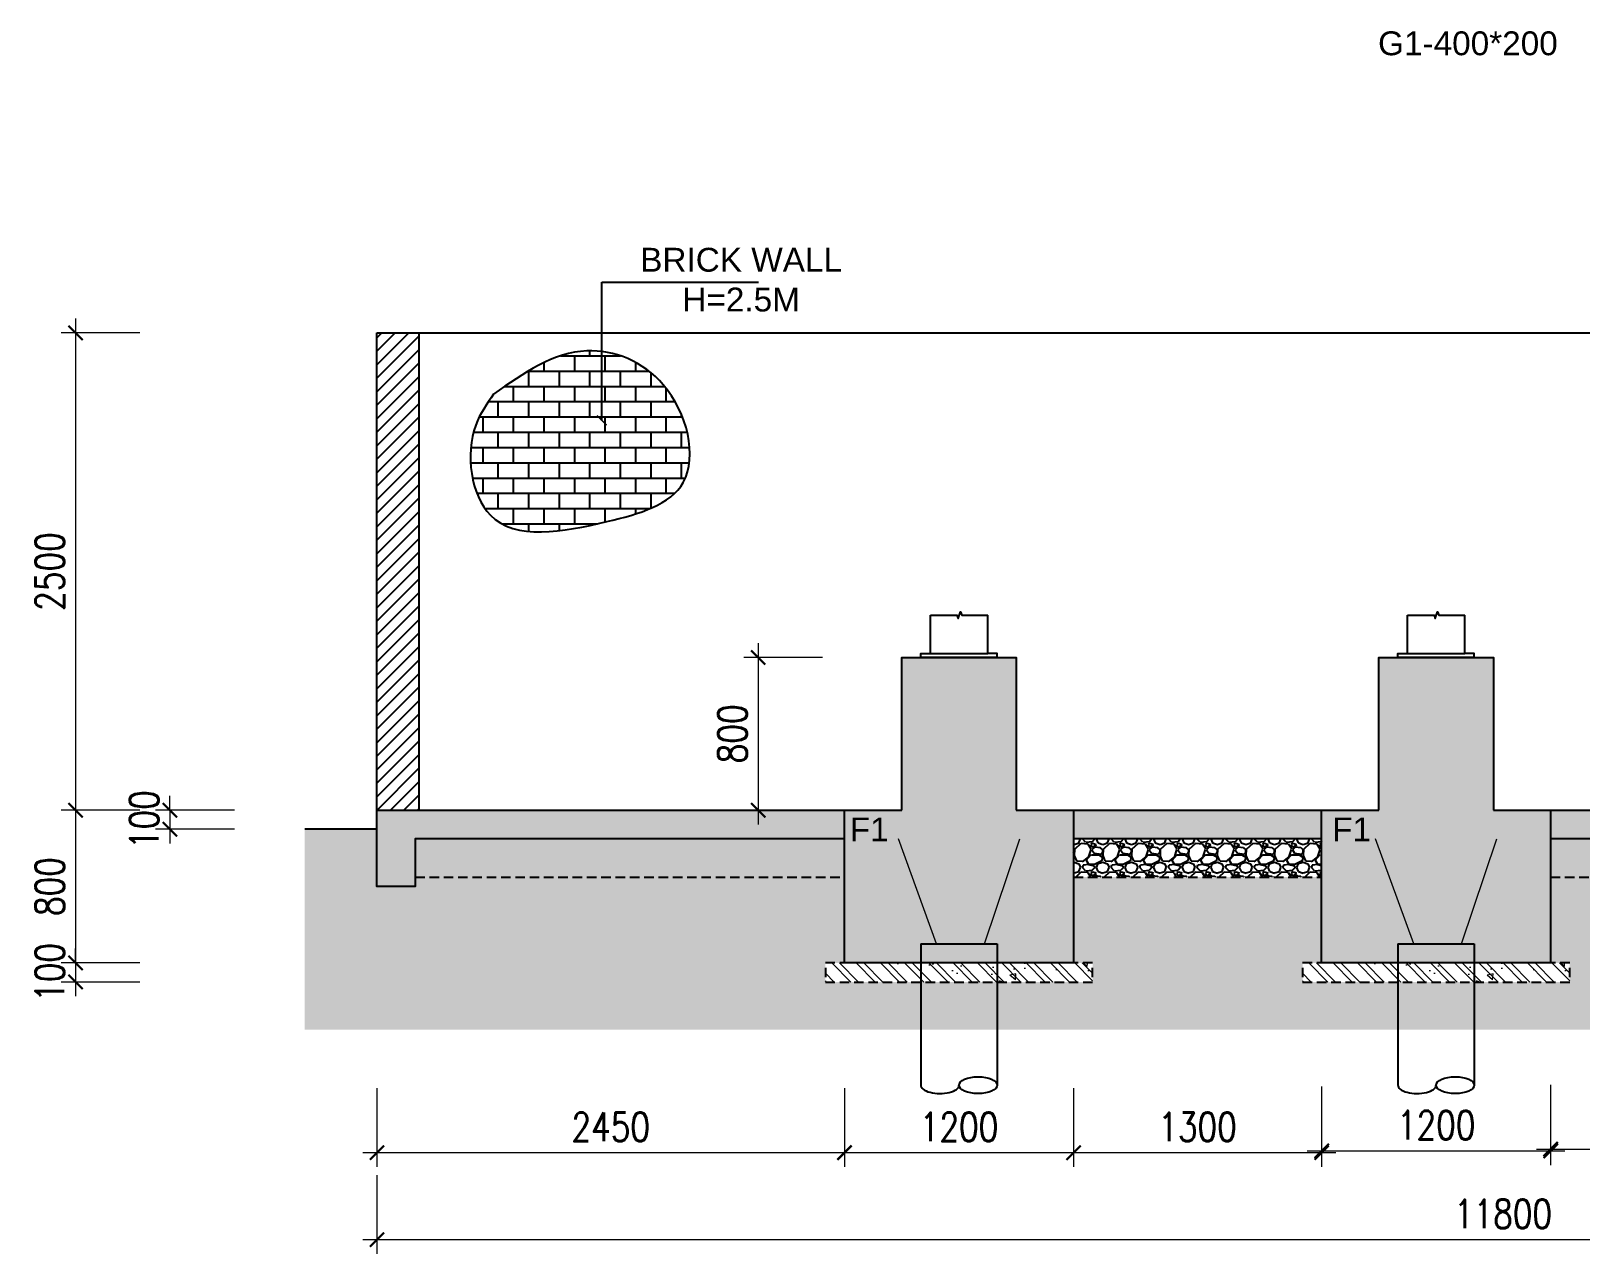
# Model space of a CAD drawing. Extents: x 56812 to 137383, y 2944 to 27175.
# Drawn here: x 90490 to 98611, y 13091 to 19498 of the extents above; entities that cross this region are included whole.
import ezdxf

# ---------------------------------------------------------------- set-up
doc = ezdxf.new("R2010")
doc.units = 0
doc.header["$MEASUREMENT"] = 0
doc.linetypes.add('CONTINOUS', pattern=[0])
doc.linetypes.add('HIDDEN', pattern=[0.375, 0.25, -0.125])
doc.layers.get('0').update_dxf_attribs({"lineweight": 5})
for name, color, linetype in [('CONCRETE', 2, 'Continuous'), ('Dimension', 14, 'Continuous'), ('Hatch', 250, 'Continuous'), ('HIDDEN', 8, 'HIDDEN'), ('MANH', 9, 'Continuous')]:
    doc.layers.add(name, color=color, linetype=linetype)
doc.layers.add('Hacht', color=251, linetype='Continuous', lineweight=9)
doc.layers.add('Rebar', color=10, linetype='Continuous', lineweight=20)
doc.styles.add('Arial_1', font='arial.ttf', dxfattribs={"height": 45})
doc.styles.add('DIM', font='romans.shx', dxfattribs={"width": 0.8})
doc.styles.get("Standard").update_dxf_attribs({"font": 'arial.ttf'})
doc.dimstyles.new('50', dxfattribs={"dimscale": 50, "dimtxt": 2, "dimasz": 1, "dimexe": 1, "dimexo": 0, "dimgap": 0.8, "dimtad": 1, "dimdec": 0, "dimzin": 13, "dimdsep": 46, "dimtxsty": 'Standard', "dimblk": 'ARCHTICK', "dimcen": 1, "dimdle": 1, "dimclrd": 14, "dimclre": 14, "dimclrt": 3, "dimadec": 0, "dimazin": 0, "dimtfac": 1, "dimtdec": 0, "dimtix": 1, "dimtmove": 1, "dimatfit": 3, "dimldrblk": 'ARCHTICK', "dimfxl": 8, "dimfxlon": 1, "dimtolj": 1, "dimtzin": 13, "dimarcsym": 0})
doc.dimstyles.new('AD-75', dxfattribs={"dimscale": 75, "dimtxt": 2, "dimasz": 1, "dimexe": 1, "dimexo": 0, "dimgap": 0.8, "dimtad": 1, "dimdec": 0, "dimzin": 0, "dimdsep": 46, "dimtxsty": 'DIM', "dimblk": 'ARCHTICK', "dimcen": 0.09, "dimdle": 1, "dimclrd": 14, "dimclre": 14, "dimclrt": 7, "dimadec": 0, "dimazin": 0, "dimtfac": 1, "dimtdec": 0, "dimtix": 1, "dimtmove": 2, "dimatfit": 3, "dimldrblk": 'DOT', "dimfxl": 4.5, "dimfxlon": 1, "dimtolj": 1, "dimtzin": 0, "dimlwd": 13, "dimlwe": 13, "dimarcsym": 0})

# ---------------------------------------------------------------- blocks, each defined once
blk = doc.blocks.new('_ArchTick')
at = {"color": 0, "linetype": 'ByBlock', "const_width": 0.15}
blk.add_lwpolyline([(-0.5, -0.5), (0.5, 0.5)], dxfattribs=at)
blk = doc.blocks.new('*D58')
at = {"layer": 'Defpoints', "color": 0, "transparency": 16777216}
for p in [(92302.5, 17915.9), (90722.9, 15415.9), (92302.5, 15415.9)]:
    blk.add_point(p, dxfattribs=at)
at = {"layer": 'Dimension', "color": 14, "linetype": 'CONTINOUS', "lineweight": 13, "transparency": 16777216}
for p, q in [((90722.9, 17990.9), (90722.9, 15340.9)), ((91060.4, 17915.9), (90647.9, 17915.9)), ((91060.4, 15415.9), (90647.9, 15415.9))]:
    blk.add_line(p, q, dxfattribs=at)
at = {"layer": 'Dimension', "color": 14, "lineweight": 13, "transparency": 16777216, "xscale": 75, "yscale": 75, "zscale": 75}
for p, rotation in [((90722.9, 17915.9), 90), ((90722.9, 15415.9), 270)]:
    blk.add_blockref('_ArchTick', p, dxfattribs=dict(at, rotation=rotation))
at = {"layer": 'Dimension', "color": 7, "transparency": 16777216, "insert": (90587.9, 16665.9), "char_height": 150, "attachment_point": 5, "rotation": 90, "style": 'DIM'}
blk.add_mtext('\\A1;2500', dxfattribs=at)
blk = doc.blocks.new('_Dot')
at = {"color": 0, "linetype": 'ByBlock', "lineweight": -2}
blk.add_line((-0.5, 0), (-1, 0), dxfattribs=at)
at = {"color": 0, "linetype": 'ByBlock', "const_width": 0.5}
blk.add_lwpolyline([(-0.25, 0, 1), (0.25, 0, 1)], format="xyb", close=True, dxfattribs=at)
blk = doc.blocks.new('*D59')
at = {"layer": 'Defpoints', "color": 0, "transparency": 16777216}
for p in [(94843.9, 16215.9), (94299.9, 15415.9), (94843.9, 15415.9)]:
    blk.add_point(p, dxfattribs=at)
at = {"layer": 'Dimension', "color": 14, "linetype": 'CONTINOUS', "lineweight": 13, "transparency": 16777216}
for p, q in [((94299.9, 16290.9), (94299.9, 15340.9)), ((94637.4, 16215.9), (94224.9, 16215.9)), ((94637.4, 15415.9), (94224.9, 15415.9))]:
    blk.add_line(p, q, dxfattribs=at)
at = {"layer": 'Dimension', "color": 14, "lineweight": 13, "transparency": 16777216, "xscale": 75, "yscale": 75, "zscale": 75}
for p, rotation in [((94299.9, 16215.9), 90), ((94299.9, 15415.9), 270)]:
    blk.add_blockref('_ArchTick', p, dxfattribs=dict(at, rotation=rotation))
at = {"layer": 'Dimension', "color": 7, "transparency": 16777216, "insert": (94164.9, 15815.9), "char_height": 150, "attachment_point": 5, "rotation": 90, "style": 'DIM'}
blk.add_mtext('\\A1;800', dxfattribs=at)
blk = doc.blocks.new('*D60')
at = {"layer": 'Defpoints', "color": 0, "transparency": 16777216}
for p in [(91266.9, 15415.9), (90722.9, 14615.9), (91266.9, 14615.9)]:
    blk.add_point(p, dxfattribs=at)
at = {"layer": 'Dimension', "color": 14, "linetype": 'CONTINOUS', "lineweight": 13, "transparency": 16777216}
for p, q in [((90722.9, 15490.9), (90722.9, 14540.9)), ((91060.4, 15415.9), (90647.9, 15415.9)), ((91060.4, 14615.9), (90647.9, 14615.9))]:
    blk.add_line(p, q, dxfattribs=at)
at = {"layer": 'Dimension', "color": 14, "lineweight": 13, "transparency": 16777216, "xscale": 75, "yscale": 75, "zscale": 75}
for p, rotation in [((90722.9, 15415.9), 90), ((90722.9, 14615.9), 270)]:
    blk.add_blockref('_ArchTick', p, dxfattribs=dict(at, rotation=rotation))
at = {"layer": 'Dimension', "color": 7, "transparency": 16777216, "insert": (90587.9, 15015.9), "char_height": 150, "attachment_point": 5, "rotation": 90, "style": 'DIM'}
blk.add_mtext('\\A1;800', dxfattribs=at)
blk = doc.blocks.new('*D61')
at = {"layer": 'Defpoints', "color": 0, "transparency": 16777216}
for p in [(91266.9, 14615.9), (90722.9, 14515.9), (91266.9, 14515.9)]:
    blk.add_point(p, dxfattribs=at)
at = {"layer": 'Dimension', "color": 14, "linetype": 'CONTINOUS', "lineweight": 13, "transparency": 16777216}
for p, q in [((90722.9, 14615.9), (90722.9, 14690.9)), ((91060.4, 14615.9), (90647.9, 14615.9)), ((90722.9, 14615.9), (90722.9, 14515.9)), ((91060.4, 14515.9), (90647.9, 14515.9)), ((90722.9, 14515.9), (90722.9, 14440.9))]:
    blk.add_line(p, q, dxfattribs=at)
at = {"layer": 'Dimension', "color": 14, "lineweight": 13, "transparency": 16777216, "xscale": 75, "yscale": 75, "zscale": 75}
for p, rotation in [((90722.9, 14615.9), 270), ((90722.9, 14515.9), 90)]:
    blk.add_blockref('_ArchTick', p, dxfattribs=dict(at, rotation=rotation))
at = {"layer": 'Dimension', "color": 7, "transparency": 16777216, "insert": (90587.9, 14565.9), "char_height": 150, "attachment_point": 5, "rotation": 90, "style": 'DIM'}
blk.add_mtext('\\A1;100', dxfattribs=at)
blk = doc.blocks.new('*D62')
at = {"layer": 'Defpoints', "color": 0, "transparency": 16777216}
for p in [(91761.4, 15415.9), (91217.5, 15315.9), (91923.9, 15315.9)]:
    blk.add_point(p, dxfattribs=at)
at = {"layer": 'Dimension', "color": 14, "linetype": 'CONTINOUS', "lineweight": 13, "transparency": 16777216}
for p, q in [((91217.5, 15415.9), (91217.5, 15490.9)), ((91555, 15415.9), (91142.5, 15415.9)), ((91217.5, 15415.9), (91217.5, 15315.9)), ((91555, 15315.9), (91142.5, 15315.9)), ((91217.5, 15315.9), (91217.5, 15240.9))]:
    blk.add_line(p, q, dxfattribs=at)
at = {"layer": 'Dimension', "color": 14, "lineweight": 13, "transparency": 16777216, "xscale": 75, "yscale": 75, "zscale": 75}
for p, rotation in [((91217.5, 15415.9), 270), ((91217.5, 15315.9), 90)]:
    blk.add_blockref('_ArchTick', p, dxfattribs=dict(at, rotation=rotation))
at = {"layer": 'Dimension', "color": 7, "transparency": 16777216, "insert": (91082.5, 15365.9), "char_height": 150, "attachment_point": 5, "rotation": 90, "style": 'DIM'}
blk.add_mtext('\\A1;100', dxfattribs=at)
blk = doc.blocks.new('*D63')
at = {"layer": 'Defpoints', "color": 0, "transparency": 16777216}
for p in [(92302.5, 14184.7), (94752.4, 14184.7), (94752.4, 13622)]:
    blk.add_point(p, dxfattribs=at)
at = {"layer": 'Dimension', "color": 14, "linetype": 'CONTINOUS', "lineweight": 13, "transparency": 16777216}
for p, q in [((92302.5, 13959.5), (92302.5, 13547)), ((94752.4, 13959.5), (94752.4, 13547)), ((92227.5, 13622), (94827.4, 13622))]:
    blk.add_line(p, q, dxfattribs=at)
at = {"layer": 'Dimension', "color": 14, "lineweight": 13, "transparency": 16777216, "xscale": 75, "yscale": 75, "zscale": 75, "rotation": 180}
blk.add_blockref('_ArchTick', (92302.5, 13622), dxfattribs=at)
at = {"layer": 'Dimension', "color": 14, "lineweight": 13, "transparency": 16777216, "xscale": 75, "yscale": 75, "zscale": 75}
blk.add_blockref('_ArchTick', (94752.4, 13622), dxfattribs=at)
at = {"layer": 'Dimension', "color": 7, "transparency": 16777216, "insert": (93527.4, 13757), "char_height": 150, "attachment_point": 5, "style": 'DIM'}
blk.add_mtext('\\A1;2450', dxfattribs=at)
blk = doc.blocks.new('*D64')
at = {"layer": 'Defpoints', "color": 0, "transparency": 16777216}
for p in [(94752.4, 14184.7), (95952.4, 14184.7), (95952.4, 13622)]:
    blk.add_point(p, dxfattribs=at)
at = {"layer": 'Dimension', "color": 14, "linetype": 'CONTINOUS', "lineweight": 13, "transparency": 16777216}
for p, q in [((94752.4, 13959.5), (94752.4, 13547)), ((95952.4, 13959.5), (95952.4, 13547)), ((94677.4, 13622), (96027.4, 13622))]:
    blk.add_line(p, q, dxfattribs=at)
at = {"layer": 'Dimension', "color": 14, "lineweight": 13, "transparency": 16777216, "xscale": 75, "yscale": 75, "zscale": 75, "rotation": 180}
blk.add_blockref('_ArchTick', (94752.4, 13622), dxfattribs=at)
at = {"layer": 'Dimension', "color": 14, "lineweight": 13, "transparency": 16777216, "xscale": 75, "yscale": 75, "zscale": 75}
blk.add_blockref('_ArchTick', (95952.4, 13622), dxfattribs=at)
at = {"layer": 'Dimension', "color": 7, "transparency": 16777216, "insert": (95352.4, 13757), "char_height": 150, "attachment_point": 5, "style": 'DIM'}
blk.add_mtext('\\A1;1200', dxfattribs=at)
blk = doc.blocks.new('*D65')
at = {"layer": 'Defpoints', "color": 0, "transparency": 16777216}
for p in [(95952.4, 14184.7), (97252.4, 14184.7), (97252.4, 13622)]:
    blk.add_point(p, dxfattribs=at)
at = {"layer": 'Dimension', "color": 14, "linetype": 'CONTINOUS', "lineweight": 13, "transparency": 16777216}
for p, q in [((95952.4, 13959.5), (95952.4, 13547)), ((97252.4, 13959.5), (97252.4, 13547)), ((95877.4, 13622), (97327.4, 13622))]:
    blk.add_line(p, q, dxfattribs=at)
at = {"layer": 'Dimension', "color": 14, "lineweight": 13, "transparency": 16777216, "xscale": 75, "yscale": 75, "zscale": 75, "rotation": 180}
blk.add_blockref('_ArchTick', (95952.4, 13622), dxfattribs=at)
at = {"layer": 'Dimension', "color": 14, "lineweight": 13, "transparency": 16777216, "xscale": 75, "yscale": 75, "zscale": 75}
blk.add_blockref('_ArchTick', (97252.4, 13622), dxfattribs=at)
at = {"layer": 'Dimension', "color": 7, "transparency": 16777216, "insert": (96602.4, 13757), "char_height": 150, "attachment_point": 5, "style": 'DIM'}
blk.add_mtext('\\A1;1300', dxfattribs=at)
blk = doc.blocks.new('*D66')
at = {"layer": 'Defpoints', "color": 0, "transparency": 16777216}
for p in [(97252.4, 14184.7), (98452.4, 14184.7), (98452.4, 13631.1)]:
    blk.add_point(p, dxfattribs=at)
at = {"layer": 'Dimension', "color": 14, "linetype": 'CONTINOUS', "lineweight": 13, "transparency": 16777216}
for p, q in [((97252.4, 13968.6), (97252.4, 13556.1)), ((98452.4, 13968.6), (98452.4, 13556.1)), ((97177.4, 13631.1), (98527.4, 13631.1))]:
    blk.add_line(p, q, dxfattribs=at)
at = {"layer": 'Dimension', "color": 14, "lineweight": 13, "transparency": 16777216, "xscale": 75, "yscale": 75, "zscale": 75, "rotation": 180}
blk.add_blockref('_ArchTick', (97252.4, 13631.1), dxfattribs=at)
at = {"layer": 'Dimension', "color": 14, "lineweight": 13, "transparency": 16777216, "xscale": 75, "yscale": 75, "zscale": 75}
blk.add_blockref('_ArchTick', (98452.4, 13631.1), dxfattribs=at)
at = {"layer": 'Dimension', "color": 7, "transparency": 16777216, "insert": (97852.4, 13766.1), "char_height": 150, "attachment_point": 5, "style": 'DIM'}
blk.add_mtext('\\A1;1200', dxfattribs=at)
blk = doc.blocks.new('*D67')
at = {"layer": 'Defpoints', "color": 0, "transparency": 16777216}
for p in [(98452.4, 14184.7), (100952.1, 14184.7), (100952.1, 13640.2)]:
    blk.add_point(p, dxfattribs=at)
at = {"layer": 'Dimension', "color": 14, "linetype": 'CONTINOUS', "lineweight": 13, "transparency": 16777216}
for p, q in [((98452.4, 13977.7), (98452.4, 13565.2)), ((100952.1, 13977.7), (100952.1, 13565.2)), ((98377.4, 13640.2), (101027.1, 13640.2))]:
    blk.add_line(p, q, dxfattribs=at)
at = {"layer": 'Dimension', "color": 14, "lineweight": 13, "transparency": 16777216, "xscale": 75, "yscale": 75, "zscale": 75, "rotation": 180}
blk.add_blockref('_ArchTick', (98452.4, 13640.2), dxfattribs=at)
at = {"layer": 'Dimension', "color": 14, "lineweight": 13, "transparency": 16777216, "xscale": 75, "yscale": 75, "zscale": 75}
blk.add_blockref('_ArchTick', (100952.1, 13640.2), dxfattribs=at)
at = {"layer": 'Dimension', "color": 7, "transparency": 16777216, "insert": (99702.2, 13775.2), "char_height": 150, "attachment_point": 5, "style": 'DIM'}
blk.add_mtext('\\A1;2500', dxfattribs=at)
blk = doc.blocks.new('*D70')
at = {"layer": 'Defpoints', "color": 0, "transparency": 16777216}
for p in [(92302.5, 14110.1), (104102.5, 14110.1), (92302.5, 13166.1)]:
    blk.add_point(p, dxfattribs=at)
at = {"layer": 'Dimension', "color": 14, "linetype": 'CONTINOUS', "lineweight": 13, "transparency": 16777216}
for p, q in [((92302.5, 13503.6), (92302.5, 13091.1)), ((104102.5, 13503.6), (104102.5, 13091.1)), ((104177.5, 13166.1), (92227.5, 13166.1))]:
    blk.add_line(p, q, dxfattribs=at)
at = {"layer": 'Dimension', "color": 14, "lineweight": 13, "transparency": 16777216, "xscale": 75, "yscale": 75, "zscale": 75, "rotation": 180}
blk.add_blockref('_ArchTick', (92302.5, 13166.1), dxfattribs=at)
at = {"layer": 'Dimension', "color": 14, "lineweight": 13, "transparency": 16777216, "xscale": 75, "yscale": 75, "zscale": 75}
blk.add_blockref('_ArchTick', (104102.5, 13166.1), dxfattribs=at)
at = {"layer": 'Dimension', "color": 7, "transparency": 16777216, "insert": (98202.5, 13301.1), "char_height": 150, "attachment_point": 5, "style": 'DIM'}
blk.add_mtext('\\A1;11800', dxfattribs=at)
blk = doc.blocks.new('A$C068B2F09')
at = {"layer": 'Dimension', "linetype": 'Continuous', "flags": 128}
for points in [[(117.1, 784.2), (117.1, 45.3)], [(117.1, 784.2), (517.1, 784.2)], [(517.1, 784.2), (517.1, 45.3)]]:
    blk.add_lwpolyline(points, dxfattribs=at)
at = {"layer": 'Dimension', "linetype": 'Continuous'}
blk.add_ellipse((417.1, 44), major_axis=(-100, 0), ratio=0.440396, dxfattribs=at)
blk.add_ellipse((217.1, 44), major_axis=(-100, 0), ratio=0.440396, start_param=6.253819, end_param=9.424778, dxfattribs=at)
at = {"layer": 'Rebar', "linetype": 'Continuous'}
for points in [[(199.8, 784.2), (0, 1334.2)], [(450.7, 784.2), (635, 1334.2)]]:
    blk.add_lwpolyline(points, dxfattribs=at)

msp = doc.modelspace()

# ---------------------------------------------------------------- hatches: boundary and pattern name
at = {"layer": 'CONCRETE'}
h = msp.add_hatch(dxfattribs=at)
h.set_pattern_fill('GRAVL1', color=251, scale=150, pattern_type=2)
h.set_pattern_definition([(228.0128, (-66536.96, 100764.115), (-1199.9997348, -1350.00020124), [20.1804, -1997.8632]), (184.9697, (-66550.46, 100749.115), (1800.00015773, 149.99869605), [34.6302, -3428.38875]), (132.5104, (-66584.96, 100746.115), (1499.99860775, -1650.0013011), [24.4182, -2417.4048]), (267.2737, (-66643.46, 100708.615), (149.99940266, 3000.00004425), [31.5357, -3122.0337]), (292.8337, (-66644.96, 100677.115), (-750.00148582, 1799.99946177), [30.92325, -3061.40595]), (357.2737, (-66632.96, 100648.615), (-3000.00004425, 149.99940266), [31.5357, -3122.0337]), (37.6942, (-66601.46, 100647.115), (-1950.00110184, -1499.99856077), [41.70435, -4128.72735]), (72.2553, (-66568.46, 100672.615), (1050.0016144, 3299.99943469), [39.3732, -3897.94815]), (121.4296, (-66556.46, 100710.115), (-1200.00123513, 1949.99925547), [31.6425, -3132.61095]), (175.2364, (-66572.96, 100737.115), (1650.00014195, -149.9987299), [36.1248, -1770.11445]), (222.3974, (-66608.96, 100740.115), (-1800.00110266, -1649.9988123), [46.7172, -4625.00625]), (138.8141, (-66494.96, 100707.115), (-1050.000442, 899.999597), [15.94515, -1578.5766]), (171.4692, (-66506.96, 100717.615), (1949.99974272, -300.0011865), [30.33555, -3003.22665]), (225, (-66536.96, 100722.11), (-2e-14, -150.000046), [21.21315, -190.9188]), (203.1986, (-66547.46, 100740.115), (749.9999596, 300.0001988), [11.4237, -1130.94225]), (291.8014, (-66557.96, 100735.615), (-149.9999866, 450.000041), [16.15545, -791.6193]), (30.9638, (-66551.96, 100720.615), (449.9997033, 300.0003725), [26.23935, -848.40345]), (161.5651, (-66529.46, 100734.115), (300.000065, -149.99976), [18.97365, -455.36805]), (16.3895, (-66644.96, 100735.615), (1500.00032976, 449.99890647), [26.58, -2631.42675]), (70.3462, (-66619.46, 100743.115), (-599.9992871, -1650.00032034), [22.29915, -2207.6112]), (293.1986, (-66529.46, 100764.115), (-300.0001988, 749.9999596), [22.84725, -1119.5187]), (343.6105, (-66520.46, 100743.115), (-1500.00032976, 449.99890647), [26.58, -2631.42675]), (339.444, (-66644.96, 100642.615), (-750.0002767, 299.9993995), [25.632, -1255.9686]), (294.7751, (-66620.96, 100633.615), (-749.9988284, 1650.0005133), [21.4767, -2126.19645]), (66.8014, (-66527.96, 100614.115), (300.0001988, 749.9999596), [22.84725, -1119.5187]), (17.354, (-66518.96, 100635.115), (-1950.00030286, -599.99917534), [25.14465, -2489.3136]), (69.444, (-66601.46, 100614.115), (-299.9993995, -750.0002767), [12.816, -1268.7846]), (101.3099, (-66536.96, 100614.115), (-149.999645, 600.000113), [7.6485, -757.20435]), (165.9638, (-66538.46, 100621.615), (450.000082, -149.9997086), [30.92325, -587.5425]), (186.009, (-66568.46, 100629.115), (1499.99996264, 149.99989762), [28.6575, -2837.08845]), (303.6901, (-66551.96, 100707.115), (-150.0002, 299.999934), [21.6333, -519.19935]), (353.1572, (-66539.96, 100689.115), (2549.99990482, -300.00119969), [37.7691, -3739.13445]), (60.9454, (-66502.46, 100684.615), (-600.0000041, -1050.0000577), [15.4434, -1528.9011]), (90, (-66494.96, 100698.11), (-150, 150), [9, -141]), (120.2564, (-66571.46, 100633.615), (599.999233, -1050.0003684), [20.8386, -2063.028]), (48.0128, (-66581.96, 100651.615), (1199.9997348, 1350.00020124), [40.3608, -1977.6828]), (0, (-66554.96, 100681.61), (150, 150), [39, -111]), (325.3048, (-66515.96, 100681.615), (-1499.99913885, 1050.00129144), [23.7171, -2347.9911]), (254.0546, (-66496.46, 100668.115), (-149.9999834, -600.000019), [21.8403, -1070.1762]), (207.646, (-66502.46, 100647.115), (-2849.99937108, -1500.00115698), [35.55975, -3520.4211]), (175.4261, (-66533.96, 100630.615), (-1950.00008375, 149.99922017), [37.61985, -3724.3611])])
h.paths.add_polyline_path([(94752.4, 15065.9), (94752.4, 15265.9), (92502.4, 15265.9), (92502.4, 15065.7)])
h.paths.add_polyline_path([(94752.4, 15065.9), (94752.4, 15265.9), (92737.8, 15265.9), (94752.4, 15265.9), (94752.4, 15065.9)])
h = msp.add_hatch(dxfattribs=at)
h.set_pattern_fill('GRAVL1', color=251, scale=150, pattern_type=2)
h.set_pattern_definition([(228.0128, (-63087.046, 100764.115), (-1199.9997348, -1350.00020124), [20.1804, -1997.8632]), (184.9697, (-63100.5465, 100749.115), (1800.00015773, 149.99869605), [34.6302, -3428.38875]), (132.5104, (-63135.0465, 100746.115), (1499.99860775, -1650.0013011), [24.4182, -2417.4048]), (267.2737, (-63193.5465, 100708.615), (149.99940266, 3000.00004425), [31.5357, -3122.0337]), (292.8337, (-63195.0465, 100677.115), (-750.00148582, 1799.99946177), [30.92325, -3061.40595]), (357.2737, (-63183.0465, 100648.615), (-3000.00004425, 149.99940266), [31.5357, -3122.0337]), (37.6942, (-63151.5465, 100647.115), (-1950.00110184, -1499.99856077), [41.70435, -4128.72735]), (72.2553, (-63118.5465, 100672.615), (1050.0016144, 3299.99943469), [39.3732, -3897.94815]), (121.4296, (-63106.5465, 100710.115), (-1200.00123513, 1949.99925547), [31.6425, -3132.61095]), (175.2364, (-63123.046, 100737.115), (1650.00014195, -149.9987299), [36.1248, -1770.11445]), (222.3974, (-63159.0465, 100740.115), (-1800.00110266, -1649.9988123), [46.7172, -4625.00625]), (138.8141, (-63045.046, 100707.115), (-1050.000442, 899.999597), [15.94515, -1578.5766]), (171.4692, (-63057.0465, 100717.615), (1949.99974272, -300.0011865), [30.33555, -3003.22665]), (225, (-63087.05, 100722.11), (-2e-14, -150.000046), [21.21315, -190.9188]), (203.1986, (-63097.546, 100740.115), (749.9999596, 300.0001988), [11.4237, -1130.94225]), (291.8014, (-63108.046, 100735.615), (-149.9999866, 450.000041), [16.15545, -791.6193]), (30.9638, (-63102.046, 100720.615), (449.9997033, 300.0003725), [26.23935, -848.40345]), (161.5651, (-63079.546, 100734.115), (300.000065, -149.99976), [18.97365, -455.36805]), (16.3895, (-63195.0465, 100735.615), (1500.00032976, 449.99890647), [26.58, -2631.42675]), (70.3462, (-63169.546, 100743.115), (-599.9992871, -1650.00032034), [22.29915, -2207.6112]), (293.1986, (-63079.546, 100764.115), (-300.0001988, 749.9999596), [22.84725, -1119.5187]), (343.6105, (-63070.5465, 100743.115), (-1500.00032976, 449.99890647), [26.58, -2631.42675]), (339.444, (-63195.046, 100642.615), (-750.0002767, 299.9993995), [25.632, -1255.9686]), (294.7751, (-63171.046, 100633.615), (-749.9988284, 1650.0005133), [21.4767, -2126.19645]), (66.8014, (-63078.046, 100614.115), (300.0001988, 749.9999596), [22.84725, -1119.5187]), (17.354, (-63069.0465, 100635.115), (-1950.00030286, -599.99917534), [25.14465, -2489.3136]), (69.444, (-63151.546, 100614.115), (-299.9993995, -750.0002767), [12.816, -1268.7846]), (101.3099, (-63087.046, 100614.115), (-149.999645, 600.000113), [7.6485, -757.20435]), (165.9638, (-63088.546, 100621.615), (450.000082, -149.9997086), [30.92325, -587.5425]), (186.009, (-63118.5465, 100629.115), (1499.99996264, 149.99989762), [28.6575, -2837.08845]), (303.6901, (-63102.046, 100707.115), (-150.0002, 299.999934), [21.6333, -519.19935]), (353.1572, (-63090.0465, 100689.115), (2549.99990482, -300.00119969), [37.7691, -3739.13445]), (60.9454, (-63052.546, 100684.615), (-600.0000041, -1050.0000577), [15.4434, -1528.9011]), (90, (-63045.05, 100698.11), (-150, 150), [9, -141]), (120.2564, (-63121.546, 100633.615), (599.999233, -1050.0003684), [20.8386, -2063.028]), (48.0128, (-63132.046, 100651.615), (1199.9997348, 1350.00020124), [40.3608, -1977.6828]), (0, (-63105.05, 100681.61), (150, 150), [39, -111]), (325.3048, (-63066.0465, 100681.615), (-1499.99913885, 1050.00129144), [23.7171, -2347.9911]), (254.0546, (-63046.546, 100668.115), (-149.9999834, -600.000019), [21.8403, -1070.1762]), (207.646, (-63052.5465, 100647.115), (-2849.99937108, -1500.00115698), [35.55975, -3520.4211]), (175.4261, (-63084.0465, 100630.615), (-1950.00008375, 149.99922017), [37.61985, -3724.3611])])
h.paths.add_polyline_path([(97252.4, 15065.9), (97252.4, 15265.9), (95952.4, 15265.9), (95952.4, 15065.7)])
h.paths.add_polyline_path([(97252.4, 15065.9), (97252.4, 15265.9), (96187.8, 15265.9), (97252.4, 15265.9), (97252.4, 15065.9)])
h = msp.add_hatch(dxfattribs=at)
h.set_pattern_fill('GRAVL1', color=251, scale=150, pattern_type=2)
h.set_pattern_definition([(228.0128, (-60587.046, 100764.115), (-1199.9997348, -1350.00020124), [20.1804, -1997.8632]), (184.9697, (-60600.5465, 100749.115), (1800.00015773, 149.99869605), [34.6302, -3428.38875]), (132.5104, (-60635.0465, 100746.115), (1499.99860775, -1650.0013011), [24.4182, -2417.4048]), (267.2737, (-60693.5465, 100708.615), (149.99940266, 3000.00004425), [31.5357, -3122.0337]), (292.8337, (-60695.0465, 100677.115), (-750.00148582, 1799.99946177), [30.92325, -3061.40595]), (357.2737, (-60683.0465, 100648.615), (-3000.00004425, 149.99940266), [31.5357, -3122.0337]), (37.6942, (-60651.5465, 100647.115), (-1950.00110184, -1499.99856077), [41.70435, -4128.72735]), (72.2553, (-60618.5465, 100672.615), (1050.0016144, 3299.99943469), [39.3732, -3897.94815]), (121.4296, (-60606.5465, 100710.115), (-1200.00123513, 1949.99925547), [31.6425, -3132.61095]), (175.2364, (-60623.046, 100737.115), (1650.00014195, -149.9987299), [36.1248, -1770.11445]), (222.3974, (-60659.0465, 100740.115), (-1800.00110266, -1649.9988123), [46.7172, -4625.00625]), (138.8141, (-60545.046, 100707.115), (-1050.000442, 899.999597), [15.94515, -1578.5766]), (171.4692, (-60557.0465, 100717.615), (1949.99974272, -300.0011865), [30.33555, -3003.22665]), (225, (-60587.05, 100722.11), (-2e-14, -150.000046), [21.21315, -190.9188]), (203.1986, (-60597.546, 100740.115), (749.9999596, 300.0001988), [11.4237, -1130.94225]), (291.8014, (-60608.046, 100735.615), (-149.9999866, 450.000041), [16.15545, -791.6193]), (30.9638, (-60602.046, 100720.615), (449.9997033, 300.0003725), [26.23935, -848.40345]), (161.5651, (-60579.546, 100734.115), (300.000065, -149.99976), [18.97365, -455.36805]), (16.3895, (-60695.0465, 100735.615), (1500.00032976, 449.99890647), [26.58, -2631.42675]), (70.3462, (-60669.546, 100743.115), (-599.9992871, -1650.00032034), [22.29915, -2207.6112]), (293.1986, (-60579.546, 100764.115), (-300.0001988, 749.9999596), [22.84725, -1119.5187]), (343.6105, (-60570.5465, 100743.115), (-1500.00032976, 449.99890647), [26.58, -2631.42675]), (339.444, (-60695.046, 100642.615), (-750.0002767, 299.9993995), [25.632, -1255.9686]), (294.7751, (-60671.046, 100633.615), (-749.9988284, 1650.0005133), [21.4767, -2126.19645]), (66.8014, (-60578.046, 100614.115), (300.0001988, 749.9999596), [22.84725, -1119.5187]), (17.354, (-60569.0465, 100635.115), (-1950.00030286, -599.99917534), [25.14465, -2489.3136]), (69.444, (-60651.546, 100614.115), (-299.9993995, -750.0002767), [12.816, -1268.7846]), (101.3099, (-60587.046, 100614.115), (-149.999645, 600.000113), [7.6485, -757.20435]), (165.9638, (-60588.546, 100621.615), (450.000082, -149.9997086), [30.92325, -587.5425]), (186.009, (-60618.5465, 100629.115), (1499.99996264, 149.99989762), [28.6575, -2837.08845]), (303.6901, (-60602.046, 100707.115), (-150.0002, 299.999934), [21.6333, -519.19935]), (353.1572, (-60590.0465, 100689.115), (2549.99990482, -300.00119969), [37.7691, -3739.13445]), (60.9454, (-60552.546, 100684.615), (-600.0000041, -1050.0000577), [15.4434, -1528.9011]), (90, (-60545.05, 100698.11), (-150, 150), [9, -141]), (120.2564, (-60621.546, 100633.615), (599.999233, -1050.0003684), [20.8386, -2063.028]), (48.0128, (-60632.046, 100651.615), (1199.9997348, 1350.00020124), [40.3608, -1977.6828]), (0, (-60605.05, 100681.61), (150, 150), [39, -111]), (325.3048, (-60566.0465, 100681.615), (-1499.99913885, 1050.00129144), [23.7171, -2347.9911]), (254.0546, (-60546.546, 100668.115), (-149.9999834, -600.000019), [21.8403, -1070.1762]), (207.646, (-60552.5465, 100647.115), (-2849.99937108, -1500.00115698), [35.55975, -3520.4211]), (175.4261, (-60584.0465, 100630.615), (-1950.00008375, 149.99922017), [37.61985, -3724.3611])])
h.paths.add_polyline_path([(103902.5, 15065.9), (103902.5, 15265.9), (98452.4, 15265.9), (98452.4, 15065.7)])
h.paths.add_polyline_path([(103902.5, 15065.9), (103902.5, 15265.9), (98687.8, 15265.9), (103902.5, 15265.9), (103902.5, 15065.9)])
at = {"layer": 'Hacht'}
h = msp.add_hatch(dxfattribs=at)
h.set_pattern_fill('BTCT', color=256, scale=50, angle=90, style=0, pattern_type=2)
h.set_pattern_definition([(135, (-64495.035, 100014.115), (-63.63961, -63.63961), []), (135, (-64535.035, 100014.115), (-63.63961, -63.63961), []), (140, (-64495.04, 100014.11), (31.37607, 358.6301), [37.5, -412.5]), (85, (-64495.04, 100014.1), (-376.0961, -69.3757), [30, -330]), (190.4514, (-64492.42, 100044), (-344.7198, 289.2547), [31.8701, -350.57106]), (136.1842, (-64595.04, 100014.1), (82.7595, 533.6205), [56.25, -618.75]), (186.6356, (-64588.14, 100058.6), (-487.059, 467.3314), [47.8051, -525.8565]), (81.1842, (-64595.04, 100014.1), (-487.0593, 467.331), [45, -495]), (111, (-64570.04, 100064.11), (201.30945, 298.45353), [37.5, -412.5]), (56, (-64570.04, 100064.1), (-362.575, 121.6577), [30, -330]), (161.4514, (-64553.26, 100089), (-161.26525, 420.1113), [31.8701, -350.57106]), (127.5, (-64495.04, 100014.11), (-166.44693, 6.07993), [0, -326, 0, -335, 0, -331.25]), (97.5, (-64495.04, 100014.11), (-197.20586, 131.53477), [0, -191, 0, -318.5, 0, -126.25]), (57.5, (-64495.04, 99902.61), (11.27744, 266.91122), [0, -125, 0, -390, 0, -517.5]), (47.5, (-64495.04, 99852.61), (-50.0525, 291.59308), [0, -162.5, 0, -259, 0, -367.5])])
h.paths.add_polyline_path([(94652.4, 14515.9), (96052.4, 14515.9), (96052.4, 14615.9), (94652.4, 14615.9)])
h = msp.add_hatch(dxfattribs=at)
h.set_pattern_fill('BTCT', color=256, scale=50, angle=90, style=0, pattern_type=2)
h.set_pattern_definition([(135, (-61995.035, 100014.115), (-63.63961, -63.63961), []), (135, (-62035.035, 100014.115), (-63.63961, -63.63961), []), (140, (-61995.04, 100014.11), (31.37607, 358.6301), [37.5, -412.5]), (85, (-61995.04, 100014.1), (-376.0961, -69.3757), [30, -330]), (190.4514, (-61992.42, 100044), (-344.7198, 289.2547), [31.8701, -350.57106]), (136.1842, (-62095.04, 100014.1), (82.7595, 533.6205), [56.25, -618.75]), (186.6356, (-62088.14, 100058.6), (-487.059, 467.3314), [47.8051, -525.8565]), (81.1842, (-62095.04, 100014.1), (-487.0593, 467.331), [45, -495]), (111, (-62070.04, 100064.11), (201.30945, 298.45353), [37.5, -412.5]), (56, (-62070.04, 100064.1), (-362.575, 121.6577), [30, -330]), (161.4514, (-62053.26, 100089), (-161.26525, 420.1113), [31.8701, -350.57106]), (127.5, (-61995.04, 100014.11), (-166.44693, 6.07993), [0, -326, 0, -335, 0, -331.25]), (97.5, (-61995.04, 100014.11), (-197.20586, 131.53477), [0, -191, 0, -318.5, 0, -126.25]), (57.5, (-61995.04, 99902.61), (11.27744, 266.91122), [0, -125, 0, -390, 0, -517.5]), (47.5, (-61995.04, 99852.61), (-50.0525, 291.59308), [0, -162.5, 0, -259, 0, -367.5])])
h.paths.add_polyline_path([(97152.4, 14515.9), (98552.4, 14515.9), (98552.4, 14615.9), (97152.4, 14615.9)])
at = {"layer": 'Hatch'}
h = msp.add_hatch(dxfattribs=at)
h.set_pattern_fill('ANSI31', color=256, scale=400)
h.set_pattern_definition([(45, (0, 1460.79), (-35.35534, 35.35534), [])])
h.paths.add_polyline_path([(92522.5, 17915.9), (92302.5, 17915.9), (92302.5, 15415.9), (92522.5, 15415.9)])
h.paths.add_polyline_path([(104102.5, 17915.9), (103882.5, 17915.9), (103882.5, 15415.9), (104102.5, 15415.9)])
h = msp.add_hatch(dxfattribs=at)
h.set_pattern_fill('AR-B816', color=256, scale=10)
h.set_pattern_definition([(0, (-341.75, 1635.94), (0, 80), []), (90, (-341.75, 1635.94), (-80, 80), [80, -80])])
edge = h.paths.add_edge_path()
edge.add_spline(control_points=[(92913.8, 17595.3), (93070.7, 17705), (93355.3, 17904.1), (93880.7, 17692.6), (94031.7, 17070.5), (93456.1, 16904.4), (92835, 16793.5), (92750.6, 17363.3), (92877.9, 17544.1), (92913.8, 17595.3)], knot_values=[0, 0, 0, 0, 538.369552, 976.442167, 1498.583972, 1948.656821, 2559.918081, 3037.015079, 3224.984918, 3224.984918, 3224.984918, 3224.984918], degree=3, periodic=0)
at = {"layer": 'Hatch', "linetype": 'Continuous'}
h = msp.add_hatch(dxfattribs=at)
h.set_pattern_fill('BT-01', color=256, scale=20, pattern_type=2)
h.set_pattern_definition([(50, (0, 1460.79), (143.45204, -12.55043), [15, -165]), (355, (0, 1460.79), (-27.75027, 150.43843), [12, -132]), (100.4514, (11.95, 1459.75), (115.70188, 137.8879), [12.74804, -140.22842]), (46.1842, (0, 1500.79), (213.4482, -33.1038), [22.5, -247.5]), (96.6356, (17.79, 1498.03), (186.93254, 194.82357), [19.12206, -210.3426]), (351.1842, (0, 1500.8), (186.9324, 194.8237), [18, -198]), (21, (20, 1490.79), (119.38141, -80.52378), [15, -165]), (326, (20, 1490.79), (48.66307, 145.03), [12, -132]), (71.4514, (29.95, 1484.08), (168.04453, 64.5061), [12.74804, -140.22842]), (37.5, (0, 1460.79), (2.43197, 66.57877), [0, -130.4, 0, -134, 0, -132.5]), (7.5, (0, 1460.79), (52.61391, 78.88234), [0, -76.4, 0, -127.4, 0, -50.5]), (327.5, (-44.6, 1460.79), (106.764487, -4.510974), [0, -50, 0, -156, 0, -207]), (317.5, (-64.6, 1460.79), (116.63723, 20.021), [0, -65, 0, -103.6, 0, -147]), (45, (0, 1460.79), (-60.10408, 60.10408), []), (45, (0, 1485.29), (-60.10408, 60.10408), [])])
h.paths.add_polyline_path([(95952.4, 15415.9), (95652.4, 15415.9), (95652.4, 16215.9), (95052.4, 16215.9), (95052.4, 15415.9), (94752.4, 15415.9), (94752.4, 14615.9), (95952.4, 14615.9)])
h.paths.add_polyline_path([(98452.4, 15415.9), (98152.4, 15415.9), (98152.4, 16215.9), (97552.4, 16215.9), (97552.4, 15415.9), (97252.4, 15415.9), (97252.4, 14615.9), (98452.4, 14615.9)])
h = msp.add_hatch(dxfattribs=at)
h.set_pattern_fill('AR-CONC', color=256, scale=15)
h.set_pattern_definition([(50, (0, 1460.79), (107.58903, -9.41282), [11.25, -123.75]), (355, (0, 1460.79), (-20.8127, 112.82882), [9, -99]), (100.45144, (8.97, 1460.01), (86.77633, 103.416), [9.56103, -105.17132]), (46.1842, (0, 1490.79), (160.0862, -24.8279), [16.875, -185.625]), (96.63564, (13.34, 1488.72), (140.1993, 146.1178), [14.34155, -157.75706]), (351.18416, (0, 1490.79), (140.1993, 146.1178), [13.5, -148.5]), (21, (15, 1483.29), (89.53606, -60.39283), [11.25, -123.75]), (326, (15, 1483.29), (36.4973, 108.77251), [9, -99]), (71.45144, (22.46, 1478.26), (126.03336, 48.37967), [9.56103, -105.17132]), (37.5, (0, 1460.79), (1.823978, 49.934078), [0, -97.8, 0, -100.5, 0, -99.375]), (7.5, (0, 1460.79), (39.46043, 59.161757), [0, -57.3, 0, -95.55, 0, -37.875]), (327.5, (-33.45, 1460.79), (80.073365, -3.38323), [0, -37.5, 0, -117, 0, -155.25]), (317.5, (-48.45, 1460.79), (87.477925, 15.015747), [0, -48.75, 0, -77.7, 0, -110.25])])
h.paths.add_polyline_path([(94752.4, 15415.9), (92302.5, 15415.9), (92302.5, 15015.9), (92502.5, 15015.9), (92502.5, 15265.9), (94752.4, 15265.9)])
h.paths.add_polyline_path([(97252.4, 15415.9), (95952.4, 15415.9), (95952.4, 15265.9), (97252.4, 15265.9)])
h.paths.add_polyline_path([(104102.5, 15415.9), (101652.1, 15415.9), (101652.1, 15615.9), (100952.1, 15615.9), (100952.1, 15415.9), (98452.4, 15415.9), (98452.4, 15265.9), (103902.5, 15265.9), (103902.5, 15015.9), (104102.5, 15015.9)])
at = {"layer": 'Hatch'}
h = msp.add_hatch(dxfattribs=at)
h.set_pattern_fill('EARTH', color=256, scale=500, angle=45)
h.set_pattern_definition([(45, (0, 1460.79), (0, 176.7767), [125, -125]), (45, (-33.15, 1493.94), (0, 176.7767), [125, -125]), (45, (-66.29, 1527.08), (0, 176.7767), [125, -125]), (135, (-66.29, 1549.18), (-176.7767, 1e-14), [125, -125]), (135, (-33.15, 1582.32), (-176.7767, 1e-14), [125, -125]), (135, (0, 1615.47), (-176.7767, 1e-14), [125, -125])])
h.paths.add_polyline_path([(104701.1, 15315.9), (104102.5, 15315.9), (104102.5, 15015.9), (103902.5, 15015.9), (103902.5, 15065.9), (98452.4, 15065.9), (98452.4, 14615.9), (98552.4, 14615.9), (98552.4, 14515.9), (97152.4, 14515.9), (97152.4, 14615.9), (97252.4, 14615.9), (97252.4, 15065.9), (95952.4, 15065.9), (95952.4, 14615.9), (96052.4, 14615.9), (96052.4, 14515.9), (94652.4, 14515.9), (94652.4, 14615.9), (94752.4, 14615.9), (94752.4, 15065.9), (92502.5, 15065.9), (92502.5, 15015.9), (92302.5, 15015.9), (92302.5, 15315.9), (91923.9, 15315.9), (91923.9, 14265.8), (104701.1, 14265.8)])

# ---------------------------------------------------------------- linework, layer by layer
at = {"layer": 'CONCRETE', "linetype": 'Continuous'}
for points in [[(95052.4, 15415.9), (95052.4, 16215.9), (95652.4, 16215.9), (95652.4, 15415.9)], [(97552.4, 15415.9), (97552.4, 16215.9), (98152.4, 16215.9), (98152.4, 15415.9)], [(94752.4, 15265.9), (92502.5, 15265.9), (92502.5, 15015.9), (92302.5, 15015.9), (92302.5, 15415.9), (95052.4, 15415.9)], [(94752.4, 15415.9), (95052.4, 15415.9)], [(95652.4, 15415.9), (95952.4, 15415.9), (95952.4, 14615.9), (94752.4, 14615.9), (94752.4, 15415.9)], [(95652.4, 15415.9), (97552.4, 15415.9)], [(97252.4, 15415.9), (97552.4, 15415.9)], [(98152.4, 15415.9), (98452.4, 15415.9), (98452.4, 14615.9), (97252.4, 14615.9), (97252.4, 15415.9)], [(98152.4, 15415.9), (100952.1, 15415.9)], [(101652.1, 15415.9), (104102.5, 15415.9), (104102.5, 15015.9), (103902.5, 15015.9), (103902.5, 15265.9), (98452.4, 15265.9)], [(97252.4, 15265.9), (95952.4, 15265.9)]]:
    msp.add_lwpolyline(points, dxfattribs=at)
at = {"layer": 'CONCRETE', "linetype": 'Continuous', "flags": 128}
msp.add_lwpolyline([(92302.5, 15315.9), (91923.9, 15315.9)], dxfattribs=at)
at = {"layer": 'Dimension'}
msp.add_spline([(92913.8, 17595.3), (93402.1, 17822.1), (93802.5, 17644.5), (93907.5, 17133), (93507, 16927.6), (92896.7, 16961.8), (92819.6, 17432.6), (92913.8, 17595.3)], degree=3, dxfattribs=at)
at = {"layer": 'HIDDEN', "linetype": 'HIDDEN', "ltscale": 200, "flags": 128}
for points in [[(92502.5, 15065.9), (94752.4, 15065.9), (94752.4, 15265.9), (92502.5, 15265.9)], [(95952.4, 15065.9), (97252.4, 15065.9), (97252.4, 15265.9), (95952.4, 15265.9)], [(98452.4, 15065.9), (103902.5, 15065.9), (103902.5, 15265.9), (98452.4, 15265.9)], [(94652.4, 14515.9), (96052.4, 14515.9), (96052.4, 14615.9), (94652.4, 14615.9)], [(97152.4, 14515.9), (98552.4, 14515.9), (98552.4, 14615.9), (97152.4, 14615.9)]]:
    msp.add_lwpolyline(points, close=True, dxfattribs=at)
at = {"layer": 'MANH', "linetype": 'Continuous', "flags": 128}
for points in [[(92302.5, 15415.9), (92302.5, 17915.9)], [(92302.5, 17915.9), (92522.5, 17915.9), (92522.5, 15415.9)], [(92522.5, 17915.9), (104102.5, 17915.9), (104102.5, 15415.9)], [(95152.4, 16215.9), (95152.4, 16235.9), (95202.4, 16235.9), (95202.4, 16437.6)], [(95202.4, 16437.6), (95341.2, 16437.6), (95347.5, 16420.5), (95360, 16454.8), (95366.2, 16437.6), (95502.4, 16437.6)], [(95552.4, 16215.9), (95552.4, 16235.9), (95502.4, 16235.9), (95502.4, 16437.6)], [(97652.4, 16215.9), (97652.4, 16235.9), (97702.4, 16235.9), (97702.4, 16437.6)], [(97702.4, 16437.6), (97841.2, 16437.6), (97847.5, 16420.5), (97860, 16454.8), (97866.2, 16437.6), (98002.4, 16437.6)], [(98052.4, 16215.9), (98052.4, 16235.9), (98002.4, 16235.9), (98002.4, 16437.6)], [(95552.4, 16215.9), (95152.4, 16215.9)], [(95202.4, 16235.9), (95502.4, 16235.9)], [(98052.4, 16215.9), (97652.4, 16215.9)], [(97702.4, 16235.9), (98002.4, 16235.9)]]:
    msp.add_lwpolyline(points, dxfattribs=at)

# ---------------------------------------------------------------- block references
at = {"layer": 'Dimension'}
for p in [(95035.2, 13931.7), (97535.2, 13931.7)]:
    msp.add_blockref('A$C068B2F09', p, dxfattribs=at)

# ---------------------------------------------------------------- texts
at = {"layer": 'Dimension', "char_height": 125, "attachment_point": 2, "style": 'Arial_1'}
for s, width, insert in [('G1-400*200', 3809.737, (98018.9, 19495.7)), ('BRICK WALL \\PH=2.5M', 5791.789, (94210.5, 18361.8)), ('F1', 1002.253, (94881.9, 15377.5)), ('F1', 1002.253, (97409.4, 15377.5))]:
    msp.add_mtext_dynamic_manual_height_columns(s, width=width, gutter_width=1, heights=[0], dxfattribs=dict(at, insert=insert))

# ---------------------------------------------------------------- dimensions: what is measured, and where the dimension line sits
at = {"layer": 'Dimension'}
for base, p1, p2, picture, middle in [((90722.9, 15415.9), (92302.5, 17915.9), (92302.5, 15415.9), '*D58', (90587.9, 16665.9)), ((94299.9, 15415.9), (94843.9, 16215.9), (94843.9, 15415.9), '*D59', (94164.9, 15815.9)), ((91217.5, 15315.9), (91761.4, 15415.9), (91923.9, 15315.9), '*D62', (91082.5, 15365.9)), ((90722.9, 14615.9), (91266.9, 15415.9), (91266.9, 14615.9), '*D60', (90587.9, 15015.9)), ((90722.9, 14515.9), (91266.9, 14615.9), (91266.9, 14515.9), '*D61', (90587.9, 14565.9))]:
    dim = msp.add_linear_dim(base=base, p1=p1, p2=p2, angle=90, dimstyle='AD-75', dxfattribs=at)
    dim.commit()
    dim.dimension.update_dxf_attribs({"geometry": picture, "text_midpoint": middle})
for base, p1, p2, picture, middle in [((94752.4, 13622), (92302.5, 14184.7), (94752.4, 14184.7), '*D63', (93527.4, 13757)), ((95952.4, 13622), (94752.4, 14184.7), (95952.4, 14184.7), '*D64', (95352.4, 13757)), ((97252.4, 13622), (95952.4, 14184.7), (97252.4, 14184.7), '*D65', (96602.4, 13757)), ((98452.4, 13631.1), (97252.4, 14184.7), (98452.4, 14184.7), '*D66', (97852.4, 13766.1)), ((100952.1, 13640.2), (98452.4, 14184.7), (100952.1, 14184.7), '*D67', (99702.2, 13775.2)), ((92302.5, 13166.1), (104102.5, 14110.1), (92302.5, 14110.1), '*D70', (98202.5, 13301.1))]:
    dim = msp.add_linear_dim(base=base, p1=p1, p2=p2, dimstyle='AD-75', dxfattribs=at)
    dim.commit()
    dim.dimension.update_dxf_attribs({"geometry": picture, "text_midpoint": middle})

# ---------------------------------------------------------------- leaders
msp.add_leader([(93480.4, 17458.1), (93480.4, 18181.6), (94301.9, 18181.6)], dimstyle='50', override={"dimgap": 0.8, "dimtad": 0}, dxfattribs=at)

doc.saveas('drawing.dxf')
